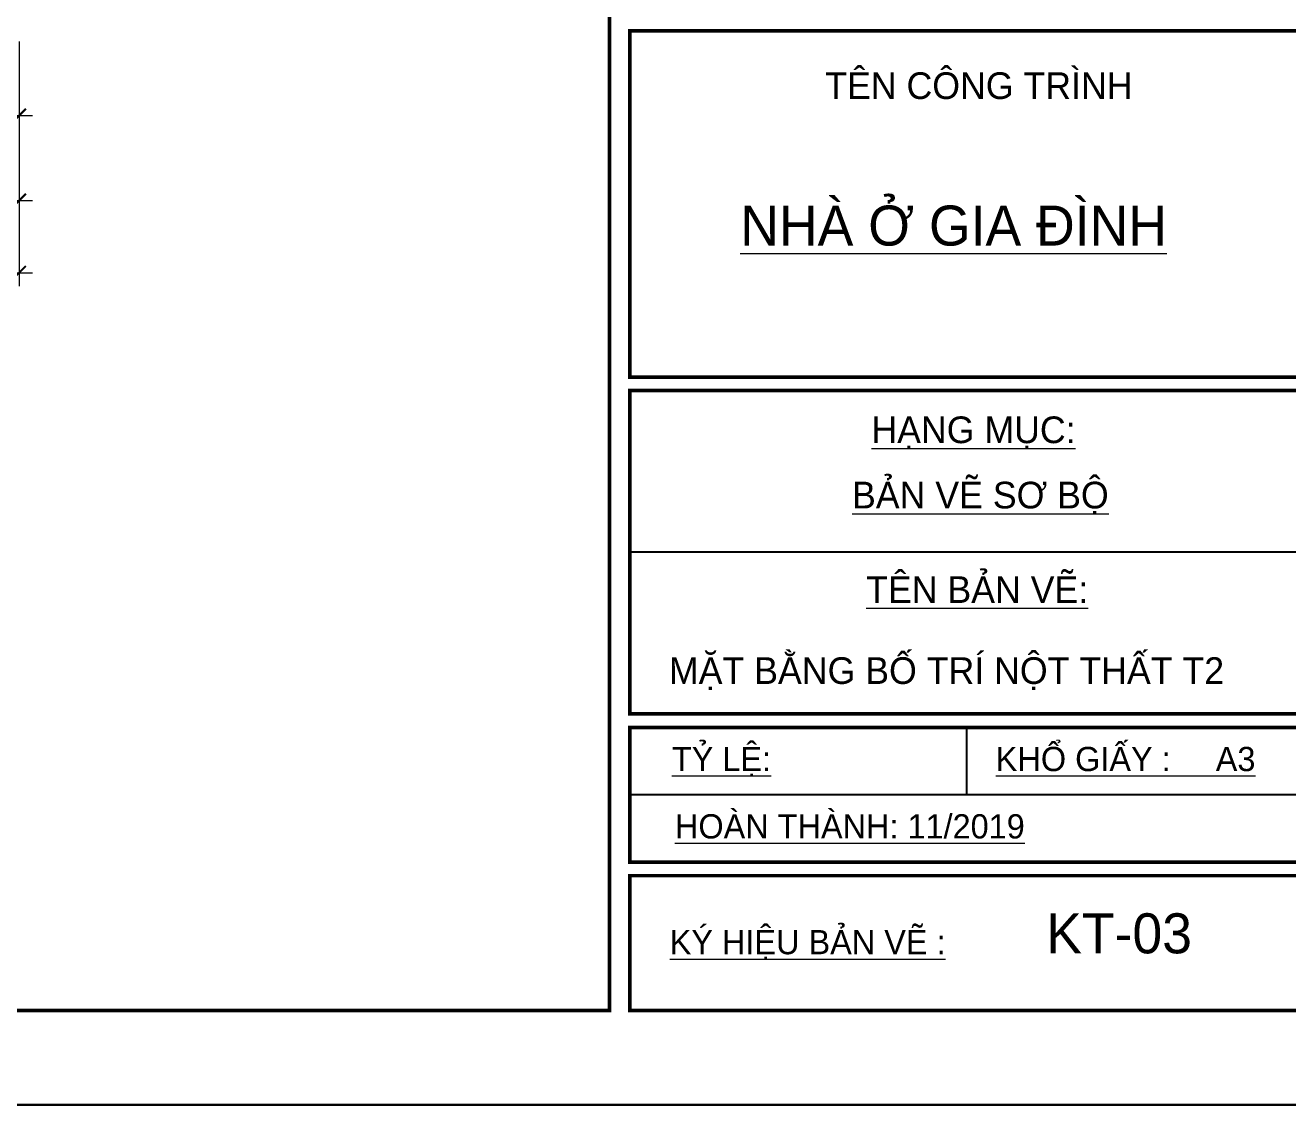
# Model space of a CAD drawing. Header units: inches. Extents: x 274208 to 641690, y -81912 to 129129.
# Drawn here: x 464195 to 468878, y 89217 to 93222 of the extents above; entities that cross this region are included whole.
import ezdxf
from ezdxf.enums import TextEntityAlignment as Align

# ---------------------------------------------------------------- set-up
doc = ezdxf.new("R2010")
doc.units = ezdxf.units.IN
doc.header["$MEASUREMENT"] = 0
doc.header["$PDMODE"] = 3
for name, color, linetype, lineweight in [('05.Text', 253, 'Continuous', 18), ('08.Dim', 156, 'Continuous', 15), ('11.Khung bo', 32, 'Continuous', 50), ('12.Khung', 36, 'Continuous', 25)]:
    doc.layers.add(name, color=color, linetype=linetype, lineweight=lineweight)
doc.layers.add('Tpl_Bound', color=1, linetype='Continuous', plot=False)
doc.styles.add('TT5_Text Dim', font='hoatbif.shx', dxfattribs={"width": 0.6})
doc.styles.add('VnAvantH', font='')
doc.styles.get('VnAvantH').set_extended_font_data('.VnAvantH')
doc.dimstyles.new('TT5_Dim 1-50', dxfattribs={"dimscale": 50, "dimtxt": 2.2, "dimasz": 1, "dimexe": 1, "dimexo": 0.5, "dimgap": 0.5, "dimtad": 1, "dimdec": 0, "dimzin": 0, "dimdsep": 46, "dimtxsty": 'TT5_Text Dim', "dimblk": 'ARCHTICK', "dimcen": 0, "dimdle": 1, "dimclrd": 256, "dimclre": 256, "dimclrt": 1, "dimadec": 0, "dimazin": 0, "dimtfac": 0.015, "dimtdec": 0, "dimtix": 1, "dimtmove": 2, "dimatfit": 3, "dimldrblk": 'DOT', "dimfxl": 1, "dimtolj": 1, "dimtzin": 0, "dimlwd": -1, "dimlwe": -1, "dimarcsym": 1})

# ---------------------------------------------------------------- blocks, each defined once
blk = doc.blocks.new('100')
at = {"layer": '11.Khung bo', "const_width": 26.7}
for points in [[(1860913, -945239.8), (1860913, -916940.1), (1896062.6, -916940.1), (1896062.6, -945239.8)], [(1896212.6, -940539.9), (1901212.6, -940539.9), (1901212.6, -937971), (1896212.6, -937971)], [(1896212.6, -943039.8), (1901212.6, -943039.8), (1901212.6, -940639.9), (1896212.6, -940639.9)], [(1896212.6, -944139.8), (1901212.6, -944139.8), (1901212.6, -943139.8), (1896212.6, -943139.8)], [(1896212.6, -945239.8), (1901212.6, -945239.8), (1901212.6, -944239.8), (1896212.6, -944239.8)]]:
    blk.add_lwpolyline(points, close=True, dxfattribs=at)
at = {"layer": '12.Khung'}
for p, q in [((1901212.6, -941839.8), (1896212.6, -941839.8)), ((1898712.6, -943639.8), (1898712.6, -943139.8)), ((1901212.6, -943639.8), (1896212.6, -943639.8))]:
    blk.add_line(p, q, dxfattribs=at)
at = {"layer": '12.Khung', "color": 1}
blk.add_lwpolyline([(1901579.2, -945939.8), (1901579.2, -916240.1), (1859579.6, -916240.1), (1859579.6, -945939.8)], close=True, dxfattribs=at)
at = {"layer": '05.Text', "style": 'VnAvantH'}
for s, height, p in [('tªn C¤NG TR×NH', 197.998, (1897662.2, -938476.8)), ('%%UNHµ ë GIA §×NH', 296.997, (1897032.4, -939564.4)), ('%%Uh¹ng môc:', 197.998, (1898004.7, -941030.4)), ('%%Ub¶n vÏ s¬ bé', 197.998, (1897861, -941514.7)), ('%%Utªn b¶n vÏ:', 197.998, (1897965.6, -942216.1)), ('%%Utû lÖ:', 180, (1896524.8, -943464.1)), ('%%UKHæ GIÊY :     A3', 179.998, (1898927.8, -943464.1)), ('%%Uhoµn thµnh: 11/2019', 179.998, (1896547.5, -943963.8)), ('%%Uký hiÖu b¶n vÏ :', 179.998, (1896508.5, -944822.8))]:
    blk.add_text(s, height=height, dxfattribs=at).set_placement(p)
blk = doc.blocks.new('_ARCHTICK')
at = {"color": 0, "linetype": 'ByBlock', "const_width": 0.15}
blk.add_lwpolyline([(-0.5, -0.5), (0.5, 0.5)], dxfattribs=at)
blk = doc.blocks.new('*D140')
at = {"layer": '08.Dim', "transparency": 16777216}
for p, q in [((460362.2, 93161.6), (460362.2, 92837)), ((464172.2, 93161.6), (464172.2, 92837)), ((460312.2, 92887), (464222.2, 92887))]:
    blk.add_line(p, q, dxfattribs=at)
at = {"layer": 'Defpoints', "color": 0, "transparency": 16777216}
for p in [(460362.2, 93186.6), (464172.2, 93186.6), (464172.2, 92887)]:
    blk.add_point(p, dxfattribs=at)
at = {"layer": '08.Dim', "transparency": 16777216, "xscale": 50, "yscale": 50, "zscale": 50, "rotation": 180}
blk.add_blockref('_ARCHTICK', (460362.2, 92887), dxfattribs=at)
at = {"layer": '08.Dim', "transparency": 16777216, "xscale": 50, "yscale": 50, "zscale": 50}
blk.add_blockref('_ARCHTICK', (464172.2, 92887), dxfattribs=at)
at = {"layer": '08.Dim', "color": 1, "transparency": 16777216, "insert": (462267.2, 92967), "char_height": 110, "attachment_point": 5, "style": 'TT5_Text Dim'}
blk.add_mtext('\\A1;3810', dxfattribs=at)
blk = doc.blocks.new('_DOT')
at = {"color": 1, "linetype": 'ByBlock'}
blk.add_line((-0.5, 0), (-1, 0), dxfattribs=at)
at = {"color": 1, "linetype": 'ByBlock', "const_width": 0.5}
blk.add_lwpolyline([(-0.25, 0, 1), (0.25, 0, 1)], format="xyb", close=True, dxfattribs=at)
blk = doc.blocks.new('*D145')
at = {"layer": '08.Dim', "transparency": 16777216}
for p, q in [((463262.2, 93161.6), (463262.2, 92521.6)), ((464172.2, 93161.6), (464172.2, 92521.6)), ((463212.2, 92571.6), (464222.2, 92571.6))]:
    blk.add_line(p, q, dxfattribs=at)
at = {"layer": 'Defpoints', "color": 0, "transparency": 16777216}
for p in [(463262.2, 93186.6), (464172.2, 93186.6), (464172.2, 92571.6)]:
    blk.add_point(p, dxfattribs=at)
at = {"layer": '08.Dim', "transparency": 16777216, "xscale": 50, "yscale": 50, "zscale": 50, "rotation": 180}
blk.add_blockref('_ARCHTICK', (463262.2, 92571.6), dxfattribs=at)
at = {"layer": '08.Dim', "transparency": 16777216, "xscale": 50, "yscale": 50, "zscale": 50}
blk.add_blockref('_ARCHTICK', (464172.2, 92571.6), dxfattribs=at)
at = {"layer": '08.Dim', "color": 1, "transparency": 16777216, "insert": (463717.2, 92651.6), "char_height": 110, "attachment_point": 5, "style": 'TT5_Text Dim'}
blk.add_mtext('\\A1;910', dxfattribs=at)
blk = doc.blocks.new('*D146')
at = {"layer": '08.Dim', "transparency": 16777216}
for p, q in [((451872.2, 93161.6), (451872.2, 92253.9)), ((464172.2, 93161.6), (464172.2, 92253.9)), ((451822.2, 92303.9), (464222.2, 92303.9))]:
    blk.add_line(p, q, dxfattribs=at)
at = {"layer": 'Defpoints', "color": 0, "transparency": 16777216}
for p in [(451872.2, 93186.6), (464172.2, 93186.6), (464172.2, 92303.9)]:
    blk.add_point(p, dxfattribs=at)
at = {"layer": '08.Dim', "transparency": 16777216, "xscale": 50, "yscale": 50, "zscale": 50, "rotation": 180}
blk.add_blockref('_ARCHTICK', (451872.2, 92303.9), dxfattribs=at)
at = {"layer": '08.Dim', "transparency": 16777216, "xscale": 50, "yscale": 50, "zscale": 50}
blk.add_blockref('_ARCHTICK', (464172.2, 92303.9), dxfattribs=at)
at = {"layer": '08.Dim', "color": 1, "transparency": 16777216, "insert": (458022.2, 92383.9), "char_height": 110, "attachment_point": 5, "style": 'TT5_Text Dim'}
blk.add_mtext('\\A1;12300', dxfattribs=at)

msp = doc.modelspace()

# ---------------------------------------------------------------- linework, layer by layer
at = {"layer": 'Tpl_Bound', "color": 1}
msp.add_lwpolyline([(448121.1, 89216.7), (448121.1, 104066.6), (469120.9, 104066.6), (469120.9, 89216.7)], close=True, dxfattribs=at)

# ---------------------------------------------------------------- block references
at = {"layer": '05.Text', "xscale": 0.5, "yscale": 0.5, "zscale": 0.5}
msp.add_blockref('100', (-481668.7, 562186.6), dxfattribs=at)

# ---------------------------------------------------------------- texts
at = {"layer": '05.Text', "style": 'VnAvantH'}
for s, height, p in [('MÆT B»NG bè trÝ nét thÊt t2', 98.999, (468642.1, 90778)), ('KT-03', 148.5, (468522.9, 89778.5))]:
    msp.add_text(s, height=height, dxfattribs=at).set_placement(p, align=Align.RIGHT)

# ---------------------------------------------------------------- dimensions: what is measured, and where the dimension line sits
at = {"layer": '08.Dim'}
for base, p1, picture, middle in [((464172.2, 92303.9), (451872.2, 93186.6), '*D146', (458022.2, 92383.9)), ((464172.2, 92887), (460362.2, 93186.6), '*D140', (462267.2, 92967)), ((464172.2, 92571.6), (463262.2, 93186.6), '*D145', (463717.2, 92651.6))]:
    dim = msp.add_linear_dim(base=base, p1=p1, p2=(464172.2, 93186.6), dimstyle='TT5_Dim 1-50', dxfattribs=at)
    dim.commit()
    dim.dimension.update_dxf_attribs({"geometry": picture, "text_midpoint": middle})

doc.saveas('drawing.dxf')
